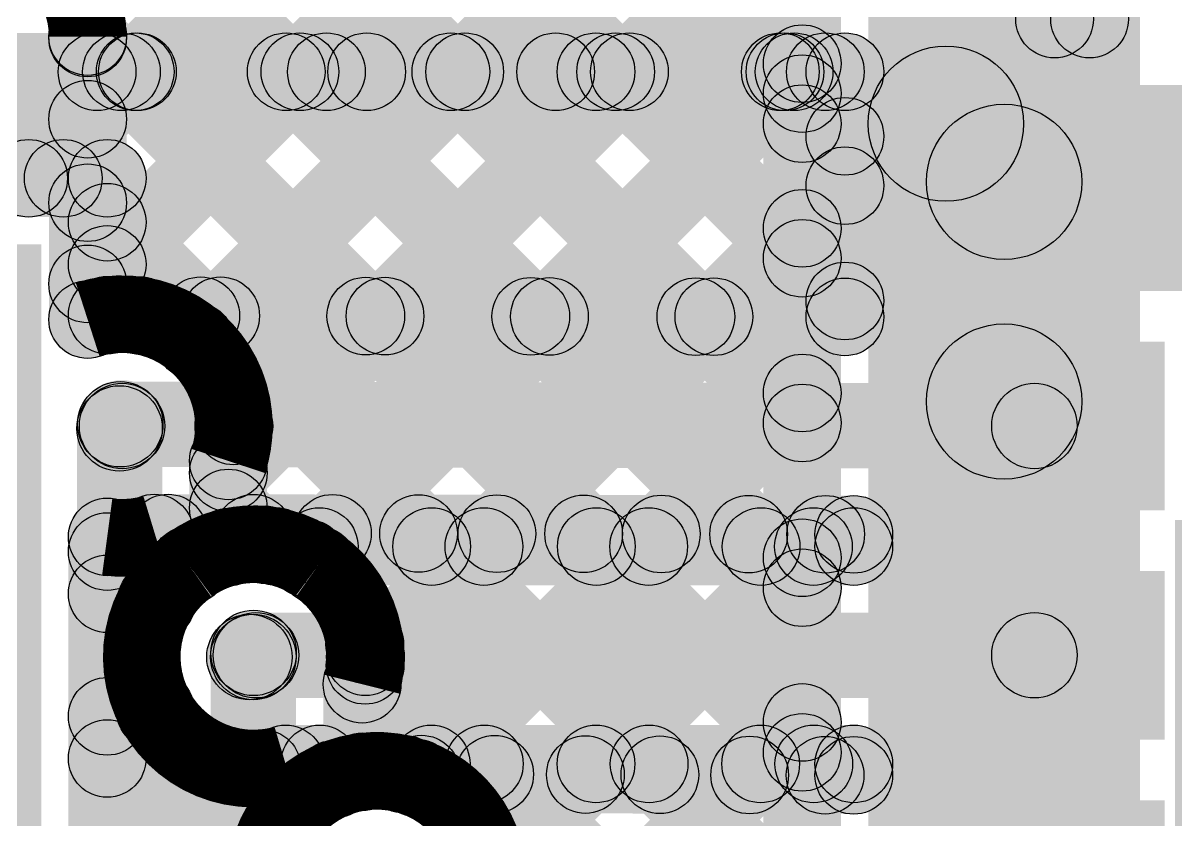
# Model space of a CAD drawing. Header units: millimetres. Extents: x 1.65 to 3.65, y 2.62 to 4.07.
# Drawn here: x 2.6033 to 2.9002, y 3.4577 to 3.663 of the extents above; entities that cross this region are included whole.
import ezdxf

# ---------------------------------------------------------------- set-up
doc = ezdxf.new("R2010")
doc.units = ezdxf.units.MM
doc.header["$MEASUREMENT"] = 0
for name, color, linetype in [('BottomLayer', 5, 'Continuous'), ('TopLayer', 1, 'Continuous'), ('TopPaste', 8, 'Continuous'), ('TopSolder', 216, 'Continuous'), ('ViaHoleLayer', 16, 'Continuous')]:
    doc.layers.add(name, color=color, linetype=linetype)

# ---------------------------------------------------------------- blocks, each defined once
blk = doc.blocks.new('ESP32_S2_WROOM_4MB__4')
at = {"layer": 'TopLayer'}
for points in [[(0.07087, -0.4872), (0.07087, -0.42815), (0.1063, -0.42815), (0.1063, -0.4872)], [(0.12992, -0.4872), (0.12992, -0.42815), (0.16535, -0.42815), (0.16535, -0.4872)], [(0.18898, -0.4872), (0.18898, -0.42815), (0.22441, -0.42815), (0.22441, -0.4872)], [(0.24803, -0.4872), (0.24803, -0.42815), (0.28346, -0.42815), (0.28346, -0.4872)]]:
    blk.add_hatch(color=1, dxfattribs=at).paths.add_polyline_path(points)
at = {"layer": 'TopPaste'}
for points in [[(0.07087, -0.4872), (0.07087, -0.42815), (0.1063, -0.42815), (0.1063, -0.4872)], [(0.12992, -0.4872), (0.12992, -0.42815), (0.16535, -0.42815), (0.16535, -0.4872)], [(0.18898, -0.4872), (0.18898, -0.42815), (0.22441, -0.42815), (0.22441, -0.4872)], [(0.24803, -0.4872), (0.24803, -0.42815), (0.28346, -0.42815), (0.28346, -0.4872)]]:
    blk.add_hatch(color=8, dxfattribs=at).paths.add_polyline_path(points)
at = {"layer": 'TopSolder'}
for points in [[(0.06687, -0.4912), (0.06687, -0.42415), (0.1103, -0.42415), (0.1103, -0.4912)], [(0.12592, -0.4912), (0.12592, -0.42415), (0.16935, -0.42415), (0.16935, -0.4912)], [(0.18498, -0.4912), (0.18498, -0.42415), (0.22841, -0.42415), (0.22841, -0.4912)], [(0.24403, -0.4912), (0.24403, -0.42415), (0.28746, -0.42415), (0.28746, -0.4912)]]:
    blk.add_hatch(color=216, dxfattribs=at).paths.add_polyline_path(points)

msp = doc.modelspace()

# ---------------------------------------------------------------- hatches: boundary and pattern name
at = {"layer": 'BottomLayer'}
for points in [[(2.821, 3.39), (2.891, 3.39), (2.891, 3.893), (2.821, 3.893)], [(2.814, 3.63707), (2.794, 3.63707), (2.794, 3.83593), (2.814, 3.83593)], [(2.51833, 3.78906), (2.53248, 3.8032), (2.81107, 3.52461), (2.79693, 3.51046)], [(2.62704, 3.58871), (2.6129, 3.60285), (2.79693, 3.78688), (2.81107, 3.77274)], [(2.62704, 3.63113), (2.6129, 3.64527), (2.71728, 3.74965), (2.73142, 3.73551)], [(2.6547, 3.57394), (2.64055, 3.58808), (2.79693, 3.74445), (2.81107, 3.73031)], [(2.70588, 3.72879), (2.72002, 3.74293), (2.81107, 3.65188), (2.79693, 3.63774)], [(2.6242, 3.72562), (2.63834, 3.73976), (2.81107, 3.56703), (2.79693, 3.55289)], [(2.67326, 3.71898), (2.68741, 3.73312), (2.81107, 3.60946), (2.79693, 3.59532)], [(2.66326, 3.54007), (2.64912, 3.55421), (2.79693, 3.70203), (2.81107, 3.68788)], [(2.6129, 3.65207), (2.62704, 3.66621), (2.81107, 3.48218), (2.79693, 3.46804)], [(2.6129, 3.65207), (2.62704, 3.66621), (2.81107, 3.48218), (2.79693, 3.46804)], [(2.62997, 3.5866), (2.60997, 3.5866), (2.60997, 3.65951), (2.62997, 3.65951)], [(2.68362, 3.518), (2.66948, 3.53215), (2.79693, 3.6596), (2.81107, 3.64546)], [(2.82686, 3.62293), (2.85514, 3.65121), (2.87014, 3.63621), (2.84186, 3.60793)], [(2.814, 3.373), (2.794, 3.373), (2.794, 3.63707), (2.814, 3.63707)], [(2.6129, 3.60964), (2.62704, 3.62378), (2.81107, 3.43975), (2.79693, 3.42561)], [(2.876, 3.5655), (2.836, 3.5655), (2.836, 3.62207), (2.876, 3.62207)], [(2.6985, 3.49046), (2.68436, 3.5046), (2.79693, 3.61717), (2.81107, 3.60303)], [(2.6985, 3.49046), (2.68436, 3.5046), (2.79693, 3.61717), (2.81107, 3.60303)], [(2.71185, 3.46138), (2.6977, 3.47552), (2.79693, 3.57475), (2.81107, 3.5606)], [(2.63597, 3.55077), (2.62041, 3.56633), (2.62104, 3.56696), (2.6366, 3.5514)], [(2.63919, 3.0978), (2.61719, 3.0978), (2.61719, 3.55855), (2.63919, 3.55855)], [(2.66619, 3.52797), (2.64619, 3.52797), (2.64619, 3.55018), (2.66619, 3.55018)], [(2.64912, 3.531), (2.66326, 3.54514), (2.67275, 3.53565), (2.65861, 3.52151)], [(2.9, 3.49), (2.995, 3.49), (2.995, 3.535), (2.9, 3.535)], [(2.73019, 3.4373), (2.71605, 3.45144), (2.79693, 3.53232), (2.81107, 3.51818)], [(2.9, 3.454), (3.077, 3.454), (3.077, 3.516), (2.9, 3.516)], [(2.68427, 3.49585), (2.69841, 3.50999), (2.81107, 3.39733), (2.79693, 3.38318)], [(2.66941, 3.49189), (2.65386, 3.50745), (2.65493, 3.50851), (2.67048, 3.49296)], [(2.67364, 3.10436), (2.65164, 3.10436), (2.65164, 3.49967), (2.67364, 3.49967)], [(2.70064, 3.47011), (2.68064, 3.47011), (2.68064, 3.49267), (2.70064, 3.49267)], [(2.73877, 3.40345), (2.72463, 3.4176), (2.79693, 3.48989), (2.81107, 3.47575)]]:
    msp.add_hatch(color=5, dxfattribs=at).paths.add_polyline_path(points)
h = msp.add_hatch(color=5, dxfattribs=at)
edge = h.paths.add_edge_path()
edge.add_arc((2.61997, 3.65951), 0.01, 0, 360)
h = msp.add_hatch(color=5, dxfattribs=at)
edge = h.paths.add_edge_path()
edge.add_arc((2.61997, 3.65951), 0.01, 0, 360)
h = msp.add_hatch(color=5, dxfattribs=at)
edge = h.paths.add_edge_path()
edge.add_arc((2.61997, 3.65951), 0.01, 0, 360)
h = msp.add_hatch(color=5, dxfattribs=at)
edge = h.paths.add_edge_path()
edge.add_arc((2.61997, 3.65914), 0.01, 0, 360)
h = msp.add_hatch(color=5, dxfattribs=at)
edge = h.paths.add_edge_path()
edge.add_arc((2.61997, 3.65914), 0.01, 0, 360)
h = msp.add_hatch(color=5, dxfattribs=at)
edge = h.paths.add_edge_path()
edge.add_arc((2.804, 3.65253), 0.01, 0, 360)
h = msp.add_hatch(color=5, dxfattribs=at)
edge = h.paths.add_edge_path()
edge.add_arc((2.841, 3.63707), 0.02, 0, 360)
h = msp.add_hatch(color=5, dxfattribs=at)
edge = h.paths.add_edge_path()
edge.add_arc((2.804, 3.64481), 0.01, 0, 360)
h = msp.add_hatch(color=5, dxfattribs=at)
edge = h.paths.add_edge_path()
edge.add_arc((2.61997, 3.6382), 0.01, 0, 360)
h = msp.add_hatch(color=5, dxfattribs=at)
edge = h.paths.add_edge_path()
edge.add_arc((2.804, 3.63707), 0.01, 0, 360)
h = msp.add_hatch(color=5, dxfattribs=at)
edge = h.paths.add_edge_path()
edge.add_arc((2.804, 3.63707), 0.01, 0, 360)
h = msp.add_hatch(color=5, dxfattribs=at)
edge = h.paths.add_edge_path()
edge.add_arc((2.856, 3.62207), 0.02, 0, 360)
h = msp.add_hatch(color=5, dxfattribs=at)
edge = h.paths.add_edge_path()
edge.add_arc((2.856, 3.62207), 0.02, 0, 360)
h = msp.add_hatch(color=5, dxfattribs=at)
edge = h.paths.add_edge_path()
edge.add_arc((2.61997, 3.61671), 0.01, 0, 360)
h = msp.add_hatch(color=5, dxfattribs=at)
edge = h.paths.add_edge_path()
edge.add_arc((2.804, 3.6101), 0.01, 0, 360)
h = msp.add_hatch(color=5, dxfattribs=at)
edge = h.paths.add_edge_path()
edge.add_arc((2.804, 3.6101), 0.01, 0, 360)
h = msp.add_hatch(color=5, dxfattribs=at)
edge = h.paths.add_edge_path()
edge.add_arc((2.804, 3.60239), 0.01, 0, 360)
h = msp.add_hatch(color=5, dxfattribs=at)
edge = h.paths.add_edge_path()
edge.add_arc((2.61997, 3.59578), 0.01, 0, 360)
h = msp.add_hatch(color=5, dxfattribs=at)
edge = h.paths.add_edge_path()
edge.add_arc((2.61997, 3.5866), 0.01, 0, 360)
h = msp.add_hatch(color=5, dxfattribs=at)
edge = h.paths.add_edge_path()
edge.add_arc((2.61997, 3.5866), 0.01, 0, 360)
h = msp.add_hatch(color=5, dxfattribs=at)
edge = h.paths.add_edge_path()
edge.add_arc((2.64763, 3.58101), 0.01, 0, 360)
h = msp.add_hatch(color=5, dxfattribs=at)
edge = h.paths.add_edge_path()
edge.add_arc((2.856, 3.5655), 0.02, 0, 360)
h = msp.add_hatch(color=5, dxfattribs=at)
edge = h.paths.add_edge_path()
edge.add_arc((2.804, 3.56768), 0.01, 0, 360)
h = msp.add_hatch(color=5, dxfattribs=at)
edge = h.paths.add_edge_path()
edge.add_arc((2.62882, 3.55918), 0.01181, 0, 360)
h = msp.add_hatch(color=5, dxfattribs=at)
edge = h.paths.add_edge_path()
edge.add_arc((2.62819, 3.55855), 0.011, 0, 360)
h = msp.add_hatch(color=5, dxfattribs=at)
edge = h.paths.add_edge_path()
edge.add_arc((2.62819, 3.55855), 0.011, 0, 360)
h = msp.add_hatch(color=5, dxfattribs=at)
edge = h.paths.add_edge_path()
edge.add_arc((2.62882, 3.55918), 0.011, 0, 360)
h = msp.add_hatch(color=5, dxfattribs=at)
edge = h.paths.add_edge_path()
edge.add_arc((2.65763, 3.55918), 0.01, 0, 360)
h = msp.add_hatch(color=5, dxfattribs=at)
edge = h.paths.add_edge_path()
edge.add_arc((2.65763, 3.55918), 0.01, 0, 360)
h = msp.add_hatch(color=5, dxfattribs=at)
edge = h.paths.add_edge_path()
edge.add_arc((2.804, 3.55996), 0.01, 0, 360)
h = msp.add_hatch(color=5, dxfattribs=at)
edge = h.paths.add_edge_path()
edge.add_arc((2.65619, 3.55018), 0.01, 0, 360)
h = msp.add_hatch(color=5, dxfattribs=at)
edge = h.paths.add_edge_path()
edge.add_arc((2.65619, 3.55018), 0.01, 0, 360)
h = msp.add_hatch(color=5, dxfattribs=at)
edge = h.paths.add_edge_path()
edge.add_arc((2.65619, 3.54714), 0.01, 0, 360)
h = msp.add_hatch(color=5, dxfattribs=at)
edge = h.paths.add_edge_path()
edge.add_arc((2.65619, 3.53807), 0.01, 0, 360)
h = msp.add_hatch(color=5, dxfattribs=at)
edge = h.paths.add_edge_path()
edge.add_arc((2.65619, 3.52797), 0.01, 0, 360)
h = msp.add_hatch(color=5, dxfattribs=at)
edge = h.paths.add_edge_path()
edge.add_arc((2.65619, 3.52797), 0.01, 0, 360)
h = msp.add_hatch(color=5, dxfattribs=at)
edge = h.paths.add_edge_path()
edge.add_arc((2.66568, 3.52858), 0.01, 0, 360)
h = msp.add_hatch(color=5, dxfattribs=at)
edge = h.paths.add_edge_path()
edge.add_arc((2.67655, 3.52507), 0.01, 0, 360)
h = msp.add_hatch(color=5, dxfattribs=at)
edge = h.paths.add_edge_path()
edge.add_arc((2.804, 3.52525), 0.01, 0, 360)
h = msp.add_hatch(color=5, dxfattribs=at)
edge = h.paths.add_edge_path()
edge.add_arc((2.67932, 3.52327), 0.01, 0, 360)
h = msp.add_hatch(color=5, dxfattribs=at)
edge = h.paths.add_edge_path()
edge.add_arc((2.67932, 3.52327), 0.01, 0, 360)
h = msp.add_hatch(color=5, dxfattribs=at)
edge = h.paths.add_edge_path()
edge.add_arc((2.804, 3.51753), 0.01, 0, 360)
h = msp.add_hatch(color=5, dxfattribs=at)
edge = h.paths.add_edge_path()
edge.add_arc((2.69134, 3.50292), 0.01, 0, 360)
h = msp.add_hatch(color=5, dxfattribs=at)
edge = h.paths.add_edge_path()
edge.add_arc((2.66164, 3.49967), 0.011, 0, 360)
h = msp.add_hatch(color=5, dxfattribs=at)
edge = h.paths.add_edge_path()
edge.add_arc((2.6627, 3.49974), 0.01181, 0, 360)
h = msp.add_hatch(color=5, dxfattribs=at)
edge = h.paths.add_edge_path()
edge.add_arc((2.66264, 3.49967), 0.011, 0, 360)
h = msp.add_hatch(color=5, dxfattribs=at)
edge = h.paths.add_edge_path()
edge.add_arc((2.6627, 3.50074), 0.011, 0, 360)
h = msp.add_hatch(color=5, dxfattribs=at)
edge = h.paths.add_edge_path()
edge.add_arc((2.69151, 3.49974), 0.01, 0, 360)
h = msp.add_hatch(color=5, dxfattribs=at)
edge = h.paths.add_edge_path()
edge.add_arc((2.69151, 3.49974), 0.01, 0, 360)
h = msp.add_hatch(color=5, dxfattribs=at)
edge = h.paths.add_edge_path()
edge.add_arc((2.69143, 3.49753), 0.01, 0, 360)
h = msp.add_hatch(color=5, dxfattribs=at)
edge = h.paths.add_edge_path()
edge.add_arc((2.69143, 3.49753), 0.01, 0, 360)
h = msp.add_hatch(color=5, dxfattribs=at)
edge = h.paths.add_edge_path()
edge.add_arc((2.69064, 3.49267), 0.01, 0, 360)
h = msp.add_hatch(color=5, dxfattribs=at)
edge = h.paths.add_edge_path()
edge.add_arc((2.69064, 3.49267), 0.01, 0, 360)
h = msp.add_hatch(color=5, dxfattribs=at)
edge = h.paths.add_edge_path()
edge.add_arc((2.804, 3.48282), 0.01, 0, 360)
h = msp.add_hatch(color=5, dxfattribs=at)
edge = h.paths.add_edge_path()
edge.add_arc((2.804, 3.47511), 0.01, 0, 360)
h = msp.add_hatch(color=5, dxfattribs=at)
edge = h.paths.add_edge_path()
edge.add_arc((2.804, 3.47511), 0.01, 0, 360)
h = msp.add_hatch(color=5, dxfattribs=at)
edge = h.paths.add_edge_path()
edge.add_arc((2.69064, 3.47011), 0.01, 0, 360)
h = msp.add_hatch(color=5, dxfattribs=at)
edge = h.paths.add_edge_path()
edge.add_arc((2.69064, 3.47011), 0.01, 0, 360)
h = msp.add_hatch(color=5, dxfattribs=at)
edge = h.paths.add_edge_path()
edge.add_arc((2.70477, 3.46845), 0.01, 0, 360)
at = {"layer": 'TopLayer'}
h = msp.add_hatch(color=1, dxfattribs=at)
edge = h.paths.add_edge_path()
edge.add_arc((2.86899, 3.664), 0.01, 0, 360)
h = msp.add_hatch(color=1, dxfattribs=at)
edge = h.paths.add_edge_path()
edge.add_arc((2.86899, 3.664), 0.01, 0, 360)
h = msp.add_hatch(color=1, dxfattribs=at)
edge = h.paths.add_edge_path()
edge.add_arc((2.878, 3.664), 0.01, 0, 360)
h = msp.add_hatch(color=1, dxfattribs=at)
edge = h.paths.add_edge_path()
edge.add_arc((2.878, 3.664), 0.01, 0, 360)
for points in [[(2.86899, 3.654), (2.86899, 3.674), (2.878, 3.674), (2.878, 3.654)], [(2.57372, 3.64045), (2.57372, 3.66045), (2.62239, 3.66045), (2.62239, 3.64045)], [(2.62239, 3.64045), (2.62239, 3.66045), (2.63277, 3.66045), (2.63277, 3.64045)], [(2.62239, 3.64045), (2.62239, 3.66045), (2.63277, 3.66045), (2.63277, 3.64045)], [(2.63277, 3.64045), (2.63277, 3.66045), (2.68145, 3.66045), (2.68145, 3.64045)], [(2.68145, 3.64045), (2.68145, 3.66045), (2.69183, 3.66045), (2.69183, 3.64045)], [(2.68145, 3.64045), (2.68145, 3.66045), (2.69183, 3.66045), (2.69183, 3.64045)], [(2.69183, 3.64045), (2.69183, 3.66045), (2.7405, 3.66045), (2.7405, 3.64045)], [(2.7405, 3.64045), (2.7405, 3.66045), (2.75088, 3.66045), (2.75088, 3.64045)], [(2.7405, 3.64045), (2.7405, 3.66045), (2.75088, 3.66045), (2.75088, 3.64045)], [(2.75088, 3.64045), (2.75088, 3.66045), (2.79956, 3.66045), (2.79956, 3.64045)], [(2.79956, 3.64045), (2.79956, 3.66045), (2.80994, 3.66045), (2.80994, 3.64045)], [(2.79956, 3.64045), (2.79956, 3.66045), (2.80994, 3.66045), (2.80994, 3.64045)], [(2.80994, 3.64045), (2.80994, 3.66045), (2.815, 3.66045), (2.815, 3.64045)], [(2.57916, 3.64338), (2.5933, 3.65752), (2.62075, 3.63007), (2.60661, 3.61593)], [(2.61184, 3.61593), (2.5977, 3.63007), (2.62514, 3.65752), (2.63929, 3.64338)], [(2.63207, 3.59374), (2.61793, 3.60788), (2.66757, 3.65752), (2.68171, 3.64338)], [(2.62159, 3.64338), (2.63573, 3.65752), (2.69867, 3.59458), (2.68452, 3.58044)], [(2.62159, 3.64338), (2.63573, 3.65752), (2.69867, 3.59458), (2.68452, 3.58044)], [(2.66128, 3.58051), (2.64713, 3.59466), (2.71, 3.65752), (2.72414, 3.64338)], [(2.66401, 3.64338), (2.67816, 3.65752), (2.74117, 3.5945), (2.72703, 3.58036)], [(2.70362, 3.58043), (2.68948, 3.59458), (2.75242, 3.65752), (2.76657, 3.64338)], [(2.70644, 3.64338), (2.72058, 3.65752), (2.78368, 3.59442), (2.76954, 3.58028)], [(2.74597, 3.58035), (2.73182, 3.59449), (2.79485, 3.65752), (2.80899, 3.64338)], [(2.74887, 3.64338), (2.76301, 3.65752), (2.82207, 3.59846), (2.80793, 3.58432)], [(2.79129, 3.64338), (2.80544, 3.65752), (2.82207, 3.64088), (2.80793, 3.62674)], [(2.825, 3.58728), (2.805, 3.58728), (2.805, 3.65045), (2.825, 3.65045)], [(2.832, 3.594), (2.968, 3.594), (2.968, 3.647), (2.832, 3.647)], [(2.03238, 3.613), (2.03238, 3.633), (2.625, 3.633), (2.625, 3.613)], [(2.78831, 3.58027), (2.77417, 3.59441), (2.80793, 3.62817), (2.82207, 3.61403)], [(2.78831, 3.58027), (2.77417, 3.59441), (2.80793, 3.62817), (2.82207, 3.61403)], [(2.635, 3.58774), (2.615, 3.58774), (2.615, 3.623), (2.635, 3.623)], [(2.61793, 3.60461), (2.63207, 3.61875), (2.65616, 3.59467), (2.64201, 3.58052)], [(1.947, 3.068), (2.608, 3.068), (2.608, 3.606), (1.947, 3.606)], [(2.63338, 3.57763), (2.63342, 3.59763), (2.81502, 3.59728), (2.81498, 3.57728)], [(2.62834, 3.54864), (2.62839, 3.57064), (2.86382, 3.57018), (2.86378, 3.54818)], [(2.63719, 3.52162), (2.63723, 3.54162), (2.81729, 3.54127), (2.81726, 3.52127)], [(2.63207, 3.50888), (2.61793, 3.52303), (2.63359, 3.53868), (2.64773, 3.52454)], [(2.65561, 3.5245), (2.66976, 3.53864), (2.67275, 3.53565), (2.65861, 3.52151)], [(2.66851, 3.51813), (2.66851, 3.53813), (2.81728, 3.53813), (2.81728, 3.51813)], [(2.68667, 3.52105), (2.67253, 3.5352), (2.67593, 3.5386), (2.69007, 3.52446)], [(2.69812, 3.52442), (2.71227, 3.53856), (2.71563, 3.5352), (2.70148, 3.52105)], [(2.7291, 3.52105), (2.71495, 3.5352), (2.71828, 3.53852), (2.73242, 3.52438)], [(2.7291, 3.52105), (2.71495, 3.5352), (2.71828, 3.53852), (2.73242, 3.52438)], [(2.74063, 3.52433), (2.75477, 3.53848), (2.75805, 3.5352), (2.74391, 3.52105)], [(2.74063, 3.52433), (2.75477, 3.53848), (2.75805, 3.5352), (2.74391, 3.52105)], [(2.77152, 3.52105), (2.75738, 3.5352), (2.76062, 3.53844), (2.77476, 3.5243)], [(2.78314, 3.52425), (2.79728, 3.53839), (2.80048, 3.5352), (2.78634, 3.52105)], [(2.81395, 3.52105), (2.79981, 3.5352), (2.80297, 3.53836), (2.81711, 3.52421)], [(2.61793, 3.51976), (2.63207, 3.5339), (2.6448, 3.52117), (2.63066, 3.50703)], [(2.635, 3.05453), (2.615, 3.05453), (2.615, 3.53062), (2.635, 3.53062)], [(2.82728, 3.52813), (2.80728, 3.52813), (2.80728, 3.53127), (2.82728, 3.53127)], [(2.82728, 3.52813), (2.80728, 3.52813), (2.80728, 3.53127), (2.82728, 3.53127)], [(2.66331, 3.48913), (2.66331, 3.51113), (2.8638, 3.51113), (2.8638, 3.48913)], [(2.65493, 3.49296), (2.67048, 3.50851), (2.67109, 3.5079), (2.65553, 3.49235)], [(2.63207, 3.46646), (2.61793, 3.4806), (2.63034, 3.49301), (2.64448, 3.47887)], [(2.61793, 3.47733), (2.63207, 3.49147), (2.67279, 3.45076), (2.65864, 3.43662)], [(2.67094, 3.46213), (2.67094, 3.48213), (2.81728, 3.48213), (2.81728, 3.46213)], [(2.63207, 3.42403), (2.61793, 3.43817), (2.65784, 3.47808), (2.67198, 3.46394)], [(2.63207, 3.42403), (2.61793, 3.43817), (2.65784, 3.47808), (2.67198, 3.46394)], [(2.67263, 3.46505), (2.68677, 3.4792), (2.69066, 3.47531), (2.67652, 3.46117)], [(2.71292, 3.46245), (2.69877, 3.47659), (2.70138, 3.4792), (2.71552, 3.46505)], [(2.70129, 3.45953), (2.70134, 3.47953), (2.8173, 3.4792), (2.81725, 3.4592)], [(2.71506, 3.46505), (2.7292, 3.4792), (2.73186, 3.47654), (2.71772, 3.4624)], [(2.75522, 3.46233), (2.74108, 3.47647), (2.74381, 3.4792), (2.75795, 3.46505)], [(2.75748, 3.46505), (2.77163, 3.4792), (2.77441, 3.47642), (2.76026, 3.46227)], [(2.79753, 3.46221), (2.78339, 3.47635), (2.78623, 3.4792), (2.80037, 3.46505)], [(2.79991, 3.46505), (2.81405, 3.4792), (2.81695, 3.4763), (2.80281, 3.46215)], [(2.79991, 3.46505), (2.81405, 3.4792), (2.81695, 3.4763), (2.80281, 3.46215)]]:
    msp.add_hatch(color=1, dxfattribs=at).paths.add_polyline_path(points)
h = msp.add_hatch(color=1, dxfattribs=at)
edge = h.paths.add_edge_path()
edge.add_arc((2.62239, 3.65045), 0.01, 0, 360)
h = msp.add_hatch(color=1, dxfattribs=at)
edge = h.paths.add_edge_path()
edge.add_arc((2.62239, 3.65045), 0.01, 0, 360)
h = msp.add_hatch(color=1, dxfattribs=at)
edge = h.paths.add_edge_path()
edge.add_arc((2.62239, 3.65045), 0.01, 0, 360)
h = msp.add_hatch(color=1, dxfattribs=at)
edge = h.paths.add_edge_path()
edge.add_arc((2.62866, 3.65045), 0.01, 0, 360)
h = msp.add_hatch(color=1, dxfattribs=at)
edge = h.paths.add_edge_path()
edge.add_arc((2.62866, 3.65045), 0.01, 0, 360)
h = msp.add_hatch(color=1, dxfattribs=at)
edge = h.paths.add_edge_path()
edge.add_arc((2.63222, 3.65045), 0.01, 0, 360)
h = msp.add_hatch(color=1, dxfattribs=at)
edge = h.paths.add_edge_path()
edge.add_arc((2.63277, 3.65045), 0.01, 0, 360)
h = msp.add_hatch(color=1, dxfattribs=at)
edge = h.paths.add_edge_path()
edge.add_arc((2.63277, 3.65045), 0.01, 0, 360)
h = msp.add_hatch(color=1, dxfattribs=at)
edge = h.paths.add_edge_path()
edge.add_arc((2.63277, 3.65045), 0.01, 0, 360)
h = msp.add_hatch(color=1, dxfattribs=at)
edge = h.paths.add_edge_path()
edge.add_arc((2.67109, 3.65045), 0.01, 0, 360)
h = msp.add_hatch(color=1, dxfattribs=at)
edge = h.paths.add_edge_path()
edge.add_arc((2.67464, 3.65045), 0.01, 0, 360)
h = msp.add_hatch(color=1, dxfattribs=at)
edge = h.paths.add_edge_path()
edge.add_arc((2.68145, 3.65045), 0.01, 0, 360)
h = msp.add_hatch(color=1, dxfattribs=at)
edge = h.paths.add_edge_path()
edge.add_arc((2.68145, 3.65045), 0.01, 0, 360)
h = msp.add_hatch(color=1, dxfattribs=at)
edge = h.paths.add_edge_path()
edge.add_arc((2.68145, 3.65045), 0.01, 0, 360)
h = msp.add_hatch(color=1, dxfattribs=at)
edge = h.paths.add_edge_path()
edge.add_arc((2.69183, 3.65045), 0.01, 0, 360)
h = msp.add_hatch(color=1, dxfattribs=at)
edge = h.paths.add_edge_path()
edge.add_arc((2.69183, 3.65045), 0.01, 0, 360)
h = msp.add_hatch(color=1, dxfattribs=at)
edge = h.paths.add_edge_path()
edge.add_arc((2.69183, 3.65045), 0.01, 0, 360)
h = msp.add_hatch(color=1, dxfattribs=at)
edge = h.paths.add_edge_path()
edge.add_arc((2.71351, 3.65045), 0.01, 0, 360)
h = msp.add_hatch(color=1, dxfattribs=at)
edge = h.paths.add_edge_path()
edge.add_arc((2.71707, 3.65045), 0.01, 0, 360)
h = msp.add_hatch(color=1, dxfattribs=at)
edge = h.paths.add_edge_path()
edge.add_arc((2.7405, 3.65045), 0.01, 0, 360)
h = msp.add_hatch(color=1, dxfattribs=at)
edge = h.paths.add_edge_path()
edge.add_arc((2.7405, 3.65045), 0.01, 0, 360)
h = msp.add_hatch(color=1, dxfattribs=at)
edge = h.paths.add_edge_path()
edge.add_arc((2.7405, 3.65045), 0.01, 0, 360)
h = msp.add_hatch(color=1, dxfattribs=at)
edge = h.paths.add_edge_path()
edge.add_arc((2.75088, 3.65045), 0.01, 0, 360)
h = msp.add_hatch(color=1, dxfattribs=at)
edge = h.paths.add_edge_path()
edge.add_arc((2.75088, 3.65045), 0.01, 0, 360)
h = msp.add_hatch(color=1, dxfattribs=at)
edge = h.paths.add_edge_path()
edge.add_arc((2.75088, 3.65045), 0.01, 0, 360)
h = msp.add_hatch(color=1, dxfattribs=at)
edge = h.paths.add_edge_path()
edge.add_arc((2.75594, 3.65045), 0.01, 0, 360)
h = msp.add_hatch(color=1, dxfattribs=at)
edge = h.paths.add_edge_path()
edge.add_arc((2.75949, 3.65045), 0.01, 0, 360)
h = msp.add_hatch(color=1, dxfattribs=at)
edge = h.paths.add_edge_path()
edge.add_arc((2.79836, 3.65045), 0.01, 0, 360)
h = msp.add_hatch(color=1, dxfattribs=at)
edge = h.paths.add_edge_path()
edge.add_arc((2.79956, 3.65045), 0.01, 0, 360)
h = msp.add_hatch(color=1, dxfattribs=at)
edge = h.paths.add_edge_path()
edge.add_arc((2.79956, 3.65045), 0.01, 0, 360)
h = msp.add_hatch(color=1, dxfattribs=at)
edge = h.paths.add_edge_path()
edge.add_arc((2.79956, 3.65045), 0.01, 0, 360)
h = msp.add_hatch(color=1, dxfattribs=at)
edge = h.paths.add_edge_path()
edge.add_arc((2.80192, 3.65045), 0.01, 0, 360)
h = msp.add_hatch(color=1, dxfattribs=at)
edge = h.paths.add_edge_path()
edge.add_arc((2.80994, 3.65045), 0.01, 0, 360)
h = msp.add_hatch(color=1, dxfattribs=at)
edge = h.paths.add_edge_path()
edge.add_arc((2.80994, 3.65045), 0.01, 0, 360)
h = msp.add_hatch(color=1, dxfattribs=at)
edge = h.paths.add_edge_path()
edge.add_arc((2.80994, 3.65045), 0.01, 0, 360)
h = msp.add_hatch(color=1, dxfattribs=at)
edge = h.paths.add_edge_path()
edge.add_arc((2.815, 3.65045), 0.01, 0, 360)
h = msp.add_hatch(color=1, dxfattribs=at)
edge = h.paths.add_edge_path()
edge.add_arc((2.815, 3.65045), 0.01, 0, 360)
h = msp.add_hatch(color=1, dxfattribs=at)
edge = h.paths.add_edge_path()
edge.add_arc((2.815, 3.63381), 0.01, 0, 360)
h = msp.add_hatch(color=1, dxfattribs=at)
edge = h.paths.add_edge_path()
edge.add_arc((2.60477, 3.623), 0.01, 0, 360)
h = msp.add_hatch(color=1, dxfattribs=at)
edge = h.paths.add_edge_path()
edge.add_arc((2.61368, 3.623), 0.01, 0, 360)
h = msp.add_hatch(color=1, dxfattribs=at)
edge = h.paths.add_edge_path()
edge.add_arc((2.625, 3.623), 0.01, 0, 360)
h = msp.add_hatch(color=1, dxfattribs=at)
edge = h.paths.add_edge_path()
edge.add_arc((2.625, 3.623), 0.01, 0, 360)
h = msp.add_hatch(color=1, dxfattribs=at)
edge = h.paths.add_edge_path()
edge.add_arc((2.815, 3.6211), 0.01, 0, 360)
h = msp.add_hatch(color=1, dxfattribs=at)
edge = h.paths.add_edge_path()
edge.add_arc((2.815, 3.6211), 0.01, 0, 360)
h = msp.add_hatch(color=1, dxfattribs=at)
edge = h.paths.add_edge_path()
edge.add_arc((2.625, 3.61168), 0.01, 0, 360)
h = msp.add_hatch(color=1, dxfattribs=at)
edge = h.paths.add_edge_path()
edge.add_arc((2.625, 3.60081), 0.01, 0, 360)
h = msp.add_hatch(color=1, dxfattribs=at)
edge = h.paths.add_edge_path()
edge.add_arc((2.815, 3.59139), 0.01, 0, 360)
h = msp.add_hatch(color=1, dxfattribs=at)
edge = h.paths.add_edge_path()
edge.add_arc((2.625, 3.58774), 0.01, 0, 360)
h = msp.add_hatch(color=1, dxfattribs=at)
edge = h.paths.add_edge_path()
edge.add_arc((2.625, 3.58774), 0.01, 0, 360)
h = msp.add_hatch(color=1, dxfattribs=at)
edge = h.paths.add_edge_path()
edge.add_arc((2.6334, 3.58763), 0.01, 0, 360)
h = msp.add_hatch(color=1, dxfattribs=at)
edge = h.paths.add_edge_path()
edge.add_arc((2.6334, 3.58763), 0.01, 0, 360)
h = msp.add_hatch(color=1, dxfattribs=at)
edge = h.paths.add_edge_path()
edge.add_arc((2.64909, 3.5876), 0.01, 0, 360)
h = msp.add_hatch(color=1, dxfattribs=at)
edge = h.paths.add_edge_path()
edge.add_arc((2.65421, 3.58759), 0.01, 0, 360)
h = msp.add_hatch(color=1, dxfattribs=at)
edge = h.paths.add_edge_path()
edge.add_arc((2.69159, 3.58751), 0.01, 0, 360)
h = msp.add_hatch(color=1, dxfattribs=at)
edge = h.paths.add_edge_path()
edge.add_arc((2.69159, 3.58751), 0.01, 0, 360)
h = msp.add_hatch(color=1, dxfattribs=at)
edge = h.paths.add_edge_path()
edge.add_arc((2.69655, 3.5875), 0.01, 0, 360)
h = msp.add_hatch(color=1, dxfattribs=at)
edge = h.paths.add_edge_path()
edge.add_arc((2.7341, 3.58743), 0.01, 0, 360)
h = msp.add_hatch(color=1, dxfattribs=at)
edge = h.paths.add_edge_path()
edge.add_arc((2.73889, 3.58742), 0.01, 0, 360)
h = msp.add_hatch(color=1, dxfattribs=at)
edge = h.paths.add_edge_path()
edge.add_arc((2.77661, 3.58735), 0.01, 0, 360)
h = msp.add_hatch(color=1, dxfattribs=at)
edge = h.paths.add_edge_path()
edge.add_arc((2.78124, 3.58734), 0.01, 0, 360)
h = msp.add_hatch(color=1, dxfattribs=at)
edge = h.paths.add_edge_path()
edge.add_arc((2.78124, 3.58734), 0.01, 0, 360)
h = msp.add_hatch(color=1, dxfattribs=at)
edge = h.paths.add_edge_path()
edge.add_arc((2.815, 3.58728), 0.01, 0, 360)
h = msp.add_hatch(color=1, dxfattribs=at)
edge = h.paths.add_edge_path()
edge.add_arc((2.815, 3.58728), 0.01, 0, 360)
h = msp.add_hatch(color=1, dxfattribs=at)
edge = h.paths.add_edge_path()
edge.add_arc((2.62882, 3.55918), 0.01181, 0, 360)
h = msp.add_hatch(color=1, dxfattribs=at)
edge = h.paths.add_edge_path()
edge.add_arc((2.62836, 3.55964), 0.011, 0, 360)
h = msp.add_hatch(color=1, dxfattribs=at)
edge = h.paths.add_edge_path()
edge.add_arc((2.8638, 3.55918), 0.011, 0, 360)
h = msp.add_hatch(color=1, dxfattribs=at)
edge = h.paths.add_edge_path()
edge.add_arc((2.625, 3.53062), 0.01, 0, 360)
h = msp.add_hatch(color=1, dxfattribs=at)
edge = h.paths.add_edge_path()
edge.add_arc((2.625, 3.53062), 0.01, 0, 360)
h = msp.add_hatch(color=1, dxfattribs=at)
edge = h.paths.add_edge_path()
edge.add_arc((2.63721, 3.53162), 0.01, 0, 360)
h = msp.add_hatch(color=1, dxfattribs=at)
edge = h.paths.add_edge_path()
edge.add_arc((2.63721, 3.53162), 0.01, 0, 360)
h = msp.add_hatch(color=1, dxfattribs=at)
edge = h.paths.add_edge_path()
edge.add_arc((2.64066, 3.53161), 0.01, 0, 360)
h = msp.add_hatch(color=1, dxfattribs=at)
edge = h.paths.add_edge_path()
edge.add_arc((2.66269, 3.53157), 0.01, 0, 360)
h = msp.add_hatch(color=1, dxfattribs=at)
edge = h.paths.add_edge_path()
edge.add_arc((2.683, 3.53153), 0.01, 0, 360)
h = msp.add_hatch(color=1, dxfattribs=at)
edge = h.paths.add_edge_path()
edge.add_arc((2.70519, 3.53149), 0.01, 0, 360)
h = msp.add_hatch(color=1, dxfattribs=at)
edge = h.paths.add_edge_path()
edge.add_arc((2.72535, 3.53145), 0.01, 0, 360)
h = msp.add_hatch(color=1, dxfattribs=at)
edge = h.paths.add_edge_path()
edge.add_arc((2.72535, 3.53145), 0.01, 0, 360)
h = msp.add_hatch(color=1, dxfattribs=at)
edge = h.paths.add_edge_path()
edge.add_arc((2.7477, 3.53141), 0.01, 0, 360)
h = msp.add_hatch(color=1, dxfattribs=at)
edge = h.paths.add_edge_path()
edge.add_arc((2.7477, 3.53141), 0.01, 0, 360)
h = msp.add_hatch(color=1, dxfattribs=at)
edge = h.paths.add_edge_path()
edge.add_arc((2.76769, 3.53137), 0.01, 0, 360)
h = msp.add_hatch(color=1, dxfattribs=at)
edge = h.paths.add_edge_path()
edge.add_arc((2.79021, 3.53132), 0.01, 0, 360)
h = msp.add_hatch(color=1, dxfattribs=at)
edge = h.paths.add_edge_path()
edge.add_arc((2.81004, 3.53129), 0.01, 0, 360)
h = msp.add_hatch(color=1, dxfattribs=at)
edge = h.paths.add_edge_path()
edge.add_arc((2.81728, 3.53127), 0.01, 0, 360)
h = msp.add_hatch(color=1, dxfattribs=at)
edge = h.paths.add_edge_path()
edge.add_arc((2.81728, 3.53127), 0.01, 0, 360)
h = msp.add_hatch(color=1, dxfattribs=at)
edge = h.paths.add_edge_path()
edge.add_arc((2.81728, 3.53127), 0.01, 0, 360)
h = msp.add_hatch(color=1, dxfattribs=at)
edge = h.paths.add_edge_path()
edge.add_arc((2.625, 3.52683), 0.01, 0, 360)
h = msp.add_hatch(color=1, dxfattribs=at)
edge = h.paths.add_edge_path()
edge.add_arc((2.66568, 3.52858), 0.01, 0, 360)
h = msp.add_hatch(color=1, dxfattribs=at)
edge = h.paths.add_edge_path()
edge.add_arc((2.66851, 3.52813), 0.01, 0, 360)
h = msp.add_hatch(color=1, dxfattribs=at)
edge = h.paths.add_edge_path()
edge.add_arc((2.66851, 3.52813), 0.01, 0, 360)
h = msp.add_hatch(color=1, dxfattribs=at)
edge = h.paths.add_edge_path()
edge.add_arc((2.6796, 3.52813), 0.01, 0, 360)
h = msp.add_hatch(color=1, dxfattribs=at)
edge = h.paths.add_edge_path()
edge.add_arc((2.70856, 3.52813), 0.01, 0, 360)
h = msp.add_hatch(color=1, dxfattribs=at)
edge = h.paths.add_edge_path()
edge.add_arc((2.72202, 3.52813), 0.01, 0, 360)
h = msp.add_hatch(color=1, dxfattribs=at)
edge = h.paths.add_edge_path()
edge.add_arc((2.72202, 3.52813), 0.01, 0, 360)
h = msp.add_hatch(color=1, dxfattribs=at)
edge = h.paths.add_edge_path()
edge.add_arc((2.75098, 3.52813), 0.01, 0, 360)
h = msp.add_hatch(color=1, dxfattribs=at)
edge = h.paths.add_edge_path()
edge.add_arc((2.75098, 3.52813), 0.01, 0, 360)
h = msp.add_hatch(color=1, dxfattribs=at)
edge = h.paths.add_edge_path()
edge.add_arc((2.76445, 3.52813), 0.01, 0, 360)
h = msp.add_hatch(color=1, dxfattribs=at)
edge = h.paths.add_edge_path()
edge.add_arc((2.79341, 3.52813), 0.01, 0, 360)
h = msp.add_hatch(color=1, dxfattribs=at)
edge = h.paths.add_edge_path()
edge.add_arc((2.80688, 3.52813), 0.01, 0, 360)
h = msp.add_hatch(color=1, dxfattribs=at)
edge = h.paths.add_edge_path()
edge.add_arc((2.81728, 3.52813), 0.01, 0, 360)
h = msp.add_hatch(color=1, dxfattribs=at)
edge = h.paths.add_edge_path()
edge.add_arc((2.81728, 3.52813), 0.01, 0, 360)
h = msp.add_hatch(color=1, dxfattribs=at)
edge = h.paths.add_edge_path()
edge.add_arc((2.81728, 3.52813), 0.01, 0, 360)
h = msp.add_hatch(color=1, dxfattribs=at)
edge = h.paths.add_edge_path()
edge.add_arc((2.64609, 3.52327), 0.01, 0, 360)
h = msp.add_hatch(color=1, dxfattribs=at)
edge = h.paths.add_edge_path()
edge.add_arc((2.64609, 3.52327), 0.01, 0, 360)
h = msp.add_hatch(color=1, dxfattribs=at)
edge = h.paths.add_edge_path()
edge.add_arc((2.625, 3.51595), 0.01, 0, 360)
h = msp.add_hatch(color=1, dxfattribs=at)
edge = h.paths.add_edge_path()
edge.add_arc((2.63773, 3.5141), 0.01, 0, 360)
h = msp.add_hatch(color=1, dxfattribs=at)
edge = h.paths.add_edge_path()
edge.add_arc((2.6627, 3.49974), 0.01181, 0, 360)
h = msp.add_hatch(color=1, dxfattribs=at)
edge = h.paths.add_edge_path()
edge.add_arc((2.6627, 3.50074), 0.011, 0, 360)
h = msp.add_hatch(color=1, dxfattribs=at)
edge = h.paths.add_edge_path()
edge.add_arc((2.66331, 3.50013), 0.011, 0, 360)
h = msp.add_hatch(color=1, dxfattribs=at)
edge = h.paths.add_edge_path()
edge.add_arc((2.66331, 3.50013), 0.011, 0, 360)
h = msp.add_hatch(color=1, dxfattribs=at)
edge = h.paths.add_edge_path()
edge.add_arc((2.8638, 3.50013), 0.011, 0, 360)
h = msp.add_hatch(color=1, dxfattribs=at)
edge = h.paths.add_edge_path()
edge.add_arc((2.63741, 3.48594), 0.01, 0, 360)
h = msp.add_hatch(color=1, dxfattribs=at)
edge = h.paths.add_edge_path()
edge.add_arc((2.625, 3.4844), 0.01, 0, 360)
h = msp.add_hatch(color=1, dxfattribs=at)
edge = h.paths.add_edge_path()
edge.add_arc((2.625, 3.47353), 0.01, 0, 360)
h = msp.add_hatch(color=1, dxfattribs=at)
edge = h.paths.add_edge_path()
edge.add_arc((2.66491, 3.47101), 0.01, 0, 360)
h = msp.add_hatch(color=1, dxfattribs=at)
edge = h.paths.add_edge_path()
edge.add_arc((2.66491, 3.47101), 0.01, 0, 360)
h = msp.add_hatch(color=1, dxfattribs=at)
edge = h.paths.add_edge_path()
edge.add_arc((2.67094, 3.47213), 0.01, 0, 360)
h = msp.add_hatch(color=1, dxfattribs=at)
edge = h.paths.add_edge_path()
edge.add_arc((2.67094, 3.47213), 0.01, 0, 360)
h = msp.add_hatch(color=1, dxfattribs=at)
edge = h.paths.add_edge_path()
edge.add_arc((2.6797, 3.47213), 0.01, 0, 360)
h = msp.add_hatch(color=1, dxfattribs=at)
edge = h.paths.add_edge_path()
edge.add_arc((2.70845, 3.47213), 0.01, 0, 360)
h = msp.add_hatch(color=1, dxfattribs=at)
edge = h.paths.add_edge_path()
edge.add_arc((2.72213, 3.47213), 0.01, 0, 360)
h = msp.add_hatch(color=1, dxfattribs=at)
edge = h.paths.add_edge_path()
edge.add_arc((2.75088, 3.47213), 0.01, 0, 360)
h = msp.add_hatch(color=1, dxfattribs=at)
edge = h.paths.add_edge_path()
edge.add_arc((2.76456, 3.47213), 0.01, 0, 360)
h = msp.add_hatch(color=1, dxfattribs=at)
edge = h.paths.add_edge_path()
edge.add_arc((2.7933, 3.47213), 0.01, 0, 360)
h = msp.add_hatch(color=1, dxfattribs=at)
edge = h.paths.add_edge_path()
edge.add_arc((2.80698, 3.47213), 0.01, 0, 360)
h = msp.add_hatch(color=1, dxfattribs=at)
edge = h.paths.add_edge_path()
edge.add_arc((2.80698, 3.47213), 0.01, 0, 360)
h = msp.add_hatch(color=1, dxfattribs=at)
edge = h.paths.add_edge_path()
edge.add_arc((2.81728, 3.47213), 0.01, 0, 360)
h = msp.add_hatch(color=1, dxfattribs=at)
edge = h.paths.add_edge_path()
edge.add_arc((2.68359, 3.46824), 0.01, 0, 360)
h = msp.add_hatch(color=1, dxfattribs=at)
edge = h.paths.add_edge_path()
edge.add_arc((2.70131, 3.46953), 0.01, 0, 360)
h = msp.add_hatch(color=1, dxfattribs=at)
edge = h.paths.add_edge_path()
edge.add_arc((2.70131, 3.46953), 0.01, 0, 360)
h = msp.add_hatch(color=1, dxfattribs=at)
edge = h.paths.add_edge_path()
edge.add_arc((2.70585, 3.46952), 0.01, 0, 360)
h = msp.add_hatch(color=1, dxfattribs=at)
edge = h.paths.add_edge_path()
edge.add_arc((2.72479, 3.46947), 0.01, 0, 360)
h = msp.add_hatch(color=1, dxfattribs=at)
edge = h.paths.add_edge_path()
edge.add_arc((2.74815, 3.4694), 0.01, 0, 360)
h = msp.add_hatch(color=1, dxfattribs=at)
edge = h.paths.add_edge_path()
edge.add_arc((2.76734, 3.46935), 0.01, 0, 360)
h = msp.add_hatch(color=1, dxfattribs=at)
edge = h.paths.add_edge_path()
edge.add_arc((2.79046, 3.46928), 0.01, 0, 360)
h = msp.add_hatch(color=1, dxfattribs=at)
edge = h.paths.add_edge_path()
edge.add_arc((2.80988, 3.46922), 0.01, 0, 360)
h = msp.add_hatch(color=1, dxfattribs=at)
edge = h.paths.add_edge_path()
edge.add_arc((2.80988, 3.46922), 0.01, 0, 360)
h = msp.add_hatch(color=1, dxfattribs=at)
edge = h.paths.add_edge_path()
edge.add_arc((2.81728, 3.4692), 0.01, 0, 360)
at = {"layer": 'ViaHoleLayer'}
h = msp.add_hatch(color=16, dxfattribs=at)
edge = h.paths.add_edge_path()
edge.add_arc((2.62882, 3.55918), 0.00591, 0, 360)
h = msp.add_hatch(color=16, dxfattribs=at)
edge = h.paths.add_edge_path()
edge.add_arc((2.6627, 3.49974), 0.00591, 0, 360)

# ---------------------------------------------------------------- linework, layer by layer
at = {"layer": 'BottomLayer', "const_width": 0.02}
for points in [[(2.61177, 3.67931, -0.198912), (2.61997, 3.65951)], [(2.61177, 3.67931, -0.198912), (2.61997, 3.65951)], [(2.61997, 3.5866, -0.508901), (2.65763, 3.55918)], [(2.65763, 3.55918, -0.079564), (2.65619, 3.55018)], [(2.65619, 3.52797, -0.22103), (2.67932, 3.52327)], [(2.67932, 3.52327, -0.24368), (2.69151, 3.49974)], [(2.69151, 3.49974, -0.061985), (2.69064, 3.49267)], [(2.69064, 3.47011, -0.453626), (2.72326, 3.44155)]]:
    msp.add_lwpolyline(points, format="xyb", dxfattribs=at)
at = {"layer": 'BottomLayer'}
for centre, radius in [((2.61997, 3.65951), 0.01), ((2.61997, 3.65951), 0.01), ((2.61997, 3.65951), 0.01), ((2.61997, 3.65914), 0.01), ((2.61997, 3.65914), 0.01), ((2.804, 3.65253), 0.01), ((2.841, 3.63707), 0.02), ((2.804, 3.64481), 0.01), ((2.61997, 3.6382), 0.01), ((2.804, 3.63707), 0.01), ((2.804, 3.63707), 0.01), ((2.856, 3.62207), 0.02), ((2.856, 3.62207), 0.02), ((2.61997, 3.61671), 0.01), ((2.804, 3.6101), 0.01), ((2.804, 3.6101), 0.01), ((2.804, 3.60239), 0.01), ((2.61997, 3.59578), 0.01), ((2.61997, 3.5866), 0.01), ((2.61997, 3.5866), 0.01), ((2.64763, 3.58101), 0.01), ((2.856, 3.5655), 0.02), ((2.804, 3.56768), 0.01), ((2.62819, 3.55855), 0.011), ((2.62819, 3.55855), 0.011), ((2.62882, 3.55918), 0.011), ((2.65763, 3.55918), 0.01), ((2.65763, 3.55918), 0.01), ((2.804, 3.55996), 0.01), ((2.65619, 3.55018), 0.01), ((2.65619, 3.55018), 0.01), ((2.65619, 3.54714), 0.01), ((2.65619, 3.53807), 0.01), ((2.65619, 3.52797), 0.01), ((2.65619, 3.52797), 0.01), ((2.66568, 3.52858), 0.01), ((2.67655, 3.52507), 0.01), ((2.804, 3.52525), 0.01), ((2.67932, 3.52327), 0.01), ((2.67932, 3.52327), 0.01), ((2.804, 3.51753), 0.01), ((2.69134, 3.50292), 0.01), ((2.66164, 3.49967), 0.011), ((2.66264, 3.49967), 0.011), ((2.6627, 3.50074), 0.011), ((2.69151, 3.49974), 0.01), ((2.69151, 3.49974), 0.01), ((2.69143, 3.49753), 0.01), ((2.69143, 3.49753), 0.01), ((2.69064, 3.49267), 0.01), ((2.69064, 3.49267), 0.01), ((2.804, 3.48282), 0.01), ((2.804, 3.47511), 0.01), ((2.804, 3.47511), 0.01), ((2.69064, 3.47011), 0.01), ((2.69064, 3.47011), 0.01), ((2.70477, 3.46845), 0.01)]:
    msp.add_circle(centre, radius, dxfattribs=at)
at = {"layer": 'TopLayer', "const_width": 0.02}
for points in [[(2.625, 3.58774, -0.073257), (2.6334, 3.58763)], [(2.63721, 3.53162, -0.107516), (2.625, 3.53062)], [(2.64609, 3.52327, -0.214269), (2.66851, 3.52813)], [(2.67094, 3.47213, -0.849459), (2.64609, 3.52327)], [(2.70115, 3.41353, -1.271382), (2.70131, 3.46953)]]:
    msp.add_lwpolyline(points, format="xyb", dxfattribs=at)
at = {"layer": 'TopLayer'}
for centre, radius in [((2.86899, 3.664), 0.01), ((2.86899, 3.664), 0.01), ((2.878, 3.664), 0.01), ((2.878, 3.664), 0.01), ((2.62239, 3.65045), 0.01), ((2.62239, 3.65045), 0.01), ((2.62239, 3.65045), 0.01), ((2.62866, 3.65045), 0.01), ((2.62866, 3.65045), 0.01), ((2.63222, 3.65045), 0.01), ((2.63277, 3.65045), 0.01), ((2.63277, 3.65045), 0.01), ((2.63277, 3.65045), 0.01), ((2.67109, 3.65045), 0.01), ((2.67464, 3.65045), 0.01), ((2.68145, 3.65045), 0.01), ((2.68145, 3.65045), 0.01), ((2.68145, 3.65045), 0.01), ((2.69183, 3.65045), 0.01), ((2.69183, 3.65045), 0.01), ((2.69183, 3.65045), 0.01), ((2.71351, 3.65045), 0.01), ((2.71707, 3.65045), 0.01), ((2.7405, 3.65045), 0.01), ((2.7405, 3.65045), 0.01), ((2.7405, 3.65045), 0.01), ((2.75088, 3.65045), 0.01), ((2.75088, 3.65045), 0.01), ((2.75088, 3.65045), 0.01), ((2.75594, 3.65045), 0.01), ((2.75949, 3.65045), 0.01), ((2.79836, 3.65045), 0.01), ((2.79956, 3.65045), 0.01), ((2.79956, 3.65045), 0.01), ((2.79956, 3.65045), 0.01), ((2.80192, 3.65045), 0.01), ((2.80994, 3.65045), 0.01), ((2.80994, 3.65045), 0.01), ((2.80994, 3.65045), 0.01), ((2.815, 3.65045), 0.01), ((2.815, 3.65045), 0.01), ((2.815, 3.63381), 0.01), ((2.60477, 3.623), 0.01), ((2.61368, 3.623), 0.01), ((2.625, 3.623), 0.01), ((2.625, 3.623), 0.01), ((2.815, 3.6211), 0.01), ((2.815, 3.6211), 0.01), ((2.625, 3.61168), 0.01), ((2.625, 3.60081), 0.01), ((2.815, 3.59139), 0.01), ((2.625, 3.58774), 0.01), ((2.625, 3.58774), 0.01), ((2.6334, 3.58763), 0.01), ((2.6334, 3.58763), 0.01), ((2.64909, 3.5876), 0.01), ((2.65421, 3.58759), 0.01), ((2.69159, 3.58751), 0.01), ((2.69159, 3.58751), 0.01), ((2.69655, 3.5875), 0.01), ((2.7341, 3.58743), 0.01), ((2.73889, 3.58742), 0.01), ((2.77661, 3.58735), 0.01), ((2.78124, 3.58734), 0.01), ((2.78124, 3.58734), 0.01), ((2.815, 3.58728), 0.01), ((2.815, 3.58728), 0.01), ((2.62836, 3.55964), 0.011), ((2.8638, 3.55918), 0.011), ((2.625, 3.53062), 0.01), ((2.625, 3.53062), 0.01), ((2.63721, 3.53162), 0.01), ((2.63721, 3.53162), 0.01), ((2.64066, 3.53161), 0.01), ((2.66269, 3.53157), 0.01), ((2.683, 3.53153), 0.01), ((2.70519, 3.53149), 0.01), ((2.72535, 3.53145), 0.01), ((2.72535, 3.53145), 0.01), ((2.7477, 3.53141), 0.01), ((2.7477, 3.53141), 0.01), ((2.76769, 3.53137), 0.01), ((2.79021, 3.53132), 0.01), ((2.81004, 3.53129), 0.01), ((2.81728, 3.53127), 0.01), ((2.81728, 3.53127), 0.01), ((2.81728, 3.53127), 0.01), ((2.625, 3.52683), 0.01), ((2.66568, 3.52858), 0.01), ((2.66851, 3.52813), 0.01), ((2.66851, 3.52813), 0.01), ((2.6796, 3.52813), 0.01), ((2.70856, 3.52813), 0.01), ((2.72202, 3.52813), 0.01), ((2.72202, 3.52813), 0.01), ((2.75098, 3.52813), 0.01), ((2.75098, 3.52813), 0.01), ((2.76445, 3.52813), 0.01), ((2.79341, 3.52813), 0.01), ((2.80688, 3.52813), 0.01), ((2.81728, 3.52813), 0.01), ((2.81728, 3.52813), 0.01), ((2.81728, 3.52813), 0.01), ((2.64609, 3.52327), 0.01), ((2.64609, 3.52327), 0.01), ((2.625, 3.51595), 0.01), ((2.63773, 3.5141), 0.01), ((2.6627, 3.50074), 0.011), ((2.66331, 3.50013), 0.011), ((2.66331, 3.50013), 0.011), ((2.8638, 3.50013), 0.011), ((2.63741, 3.48594), 0.01), ((2.625, 3.4844), 0.01), ((2.625, 3.47353), 0.01), ((2.66491, 3.47101), 0.01), ((2.66491, 3.47101), 0.01), ((2.67094, 3.47213), 0.01), ((2.67094, 3.47213), 0.01), ((2.6797, 3.47213), 0.01), ((2.70845, 3.47213), 0.01), ((2.72213, 3.47213), 0.01), ((2.75088, 3.47213), 0.01), ((2.76456, 3.47213), 0.01), ((2.7933, 3.47213), 0.01), ((2.80698, 3.47213), 0.01), ((2.80698, 3.47213), 0.01), ((2.81728, 3.47213), 0.01), ((2.68359, 3.46824), 0.01), ((2.70131, 3.46953), 0.01), ((2.70131, 3.46953), 0.01), ((2.70585, 3.46952), 0.01), ((2.72479, 3.46947), 0.01), ((2.74815, 3.4694), 0.01), ((2.76734, 3.46935), 0.01), ((2.79046, 3.46928), 0.01), ((2.80988, 3.46922), 0.01), ((2.80988, 3.46922), 0.01), ((2.81728, 3.4692), 0.01)]:
    msp.add_circle(centre, radius, dxfattribs=at)

# ---------------------------------------------------------------- block references
at = {"rotation": 90}
msp.add_blockref('ESP32_S2_WROOM_4MB__4', (2.40613, 3.35249), dxfattribs=at)

doc.saveas('drawing.dxf')
